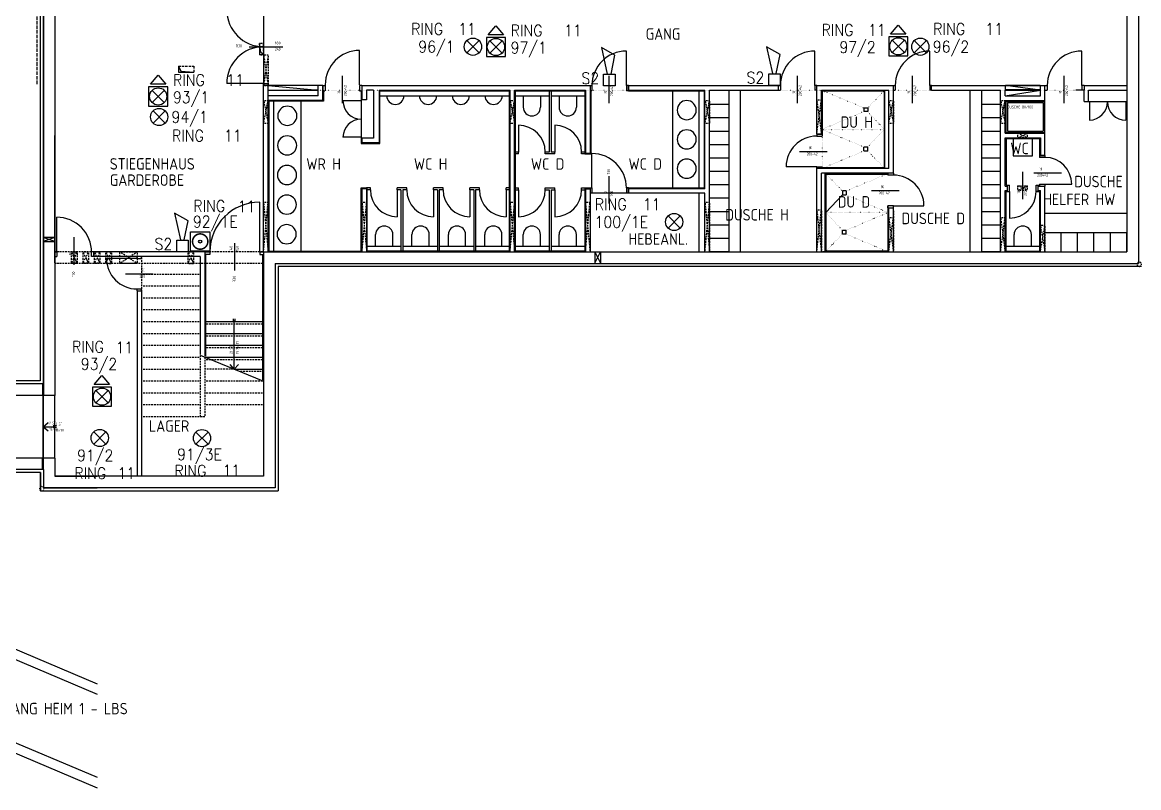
# Model space of a CAD drawing. Extents: x -386 to 10077, y -116 to 3208.
# Drawn here: x 5006 to 7922, y 124 to 2125 of the extents above; entities that cross this region are included whole.
import ezdxf
from ezdxf.enums import TextEntityAlignment as Align

# ---------------------------------------------------------------- set-up
doc = ezdxf.new("R2010")
doc.units = 0
doc.header["$LTSCALE"] = 60
for name, pattern in [('X1$0$STRICH_3_1MM_KANTEN', [0.2, 0.15, -0.05]), ('Y1$0$ACHSE', [0.115, 0, -0.04, 0.075, 0]), ('Y1$0$PUNKT_1MM', [0.05, 0, -0.05]), ('Y1$0$STRICH_2_1MM', [0.15, 0.1, -0.05]), ('Y1$0$STRICH_3_1MM_KANTEN', [0.2, 0.15, -0.05])]:
    doc.linetypes.add(name, pattern=pattern)
doc.layers.get('0').update_dxf_attribs({"linetype": 'CONTINUOUS'})
doc.layers.add('SECO-BRAND', color=240, linetype='CONTINUOUS')
doc.layers.add('SECO-BRAND_LOOP', color=81, linetype='CONTINUOUS')
doc.styles.add('ROMANS', font='romans.shx', dxfattribs={"width": 0.9})
doc.styles.add('SMALL', font='ISO.SHX', dxfattribs={"height": 12.5})

# ---------------------------------------------------------------- blocks, each defined once
blk = doc.blocks.new('SecoS-sirene')
blk.add_lwpolyline([(0.044, 0.307), (0.144, 0.807), (-0.206, 1.007), (-0.056, 0.307)])
blk.add_lwpolyline([(0.15, 0), (-0.15, 0), (-0.15, 0.306), (0.15, 0.306)], close=True)
at = {"style": 'ROMANS', "width": 0.9, "flags": 1}
for tag, p in [('PRODUKT_1', (-0.344, 0.022)), ('PRODUKT_2', (-0.344, -0.428)), ('TECHNIK', (-0.344, -0.88)), ('SECOPOS', (-0.344, -1.342))]:
    blk.add_attdef(tag, text='', height=0.3, dxfattribs=at).set_placement(p, align=Align.RIGHT)
at = {"color": 81, "style": 'ROMANS', "width": 0.9}
for tag, p in [('MELDERNUMMER', (0.33, 0.038)), ('LINE_1', (0.33, -0.41)), ('LINE_2', (0.33, -0.861)), ('ZUSATZTEXT', (0.33, -1.307))]:
    blk.add_attdef(tag, p, '', height=0.3, dxfattribs=at)
at = {"layer": 'SECO-BRAND_LOOP', "color": 7, "style": 'ROMANS', "width": 0.8}
for tag, p, flags in [('RING', (0.33, 0.487), 9), ('RINGNUMMER', (1.294, 0.487), 1)]:
    blk.add_attdef(tag, p, '', height=0.3, dxfattribs=dict(at, flags=flags))
blk = doc.blocks.new('SecoS-opt')
for p, q in [((0.159, 0.159), (-0.159, -0.159)), ((-0.159, 0.159), (0.159, -0.159))]:
    blk.add_line(p, q)
blk.add_circle((0, 0), 0.225)
at = {"style": 'ROMANS', "width": 0.9, "flags": 1}
for tag, p in [('PRODUKT_1', (-0.344, -0.147)), ('PRODUKT_2', (-0.344, -0.597)), ('TECHNIK', (-0.344, -1.049)), ('SECOPOS', (-0.344, -1.511))]:
    blk.add_attdef(tag, text='', height=0.3, dxfattribs=at).set_placement(p, align=Align.RIGHT)
at = {"color": 81, "style": 'ROMANS', "width": 0.9}
for tag, p in [('MELDERNUMMER', (0.33, -0.131)), ('LINE_1', (0.33, -0.989)), ('LINE_2', (0.33, -1.441)), ('ZUSATZTEXT', (0.33, -1.886))]:
    blk.add_attdef(tag, p, '', height=0.3, dxfattribs=at)
at = {"layer": 'SECO-BRAND_LOOP', "color": 7, "style": 'ROMANS', "width": 0.8, "flags": 8}
blk.add_attdef('RING', (0.33, -0.579), '', height=0.3, dxfattribs=at)
at = {"layer": 'SECO-BRAND_LOOP', "color": 7, "style": 'ROMANS', "width": 0.8}
blk.add_attdef('RINGNUMMER', (1.294, -0.579), '', height=0.3, dxfattribs=at)
blk = doc.blocks.new('SecoS-opt zwdi')
for p, q in [((0.159, 0.159), (-0.159, -0.159)), ((-0.159, 0.159), (0.159, -0.159))]:
    blk.add_line(p, q)
for points in [[(-0.201, 0.32), (-0.001, 0.555), (0.199, 0.32)], [(0.25, 0.25), (-0.25, 0.25), (-0.25, -0.25), (0.25, -0.25)]]:
    blk.add_lwpolyline(points, close=True)
blk.add_circle((0, 0), 0.225)
at = {"style": 'ROMANS', "width": 0.9, "flags": 1}
for tag, p in [('PRODUKT_1', (-0.344, -0.147)), ('PRODUKT_2', (-0.344, -0.597)), ('TECHNIK', (-0.344, -1.049)), ('SECOPOS', (-0.344, -1.511))]:
    blk.add_attdef(tag, text='', height=0.3, dxfattribs=at).set_placement(p, align=Align.RIGHT)
at = {"color": 81, "style": 'ROMANS', "width": 0.9}
for tag, p in [('MELDERNUMMER', (0.33, -0.131)), ('LINE_1', (0.33, -0.579)), ('LINE_2', (0.33, -1.031)), ('ZUSATZTEXT', (0.33, -1.476))]:
    blk.add_attdef(tag, p, '', height=0.3, dxfattribs=at)
at = {"layer": 'SECO-BRAND_LOOP', "color": 7, "style": 'ROMANS', "width": 0.8, "flags": 8}
blk.add_attdef('RING', (0.33, 0.317), '', height=0.3, dxfattribs=at)
at = {"layer": 'SECO-BRAND_LOOP', "color": 7, "style": 'ROMANS', "width": 0.8}
blk.add_attdef('RINGNUMMER', (1.294, 0.317), '', height=0.3, dxfattribs=at)
blk = doc.blocks.new('SecoS-dkm')
blk.add_lwpolyline([(-0.25, 0.25), (0.25, 0.25), (0.25, -0.25), (-0.25, -0.25)], close=True)
at = {"const_width": 0.4}
for points in [[(-0.02, 0, -1), (0.02, 0, 0.956007)], [(-0.02, 0, 1), (0.02, 0, -0.956007)]]:
    blk.add_lwpolyline(points, format="xyb", dxfattribs=at)
blk.add_circle((0, 0), 0.04)
at = {"style": 'ROMANS', "width": 0.9, "flags": 1}
for tag, p in [('PRODUKT_1', (-0.344, -0.147)), ('PRODUKT_2', (-0.344, -0.597)), ('TECHNIK', (-0.344, -1.049)), ('SECOPOS', (-0.344, -1.511))]:
    blk.add_attdef(tag, text='', height=0.3, dxfattribs=at).set_placement(p, align=Align.RIGHT)
at = {"color": 81, "style": 'ROMANS', "width": 0.9}
for tag, p in [('MELDERNUMMER', (0.33, -0.131)), ('LINE_1', (0.33, -0.579)), ('LINE_2', (0.33, -1.031)), ('ZUSATZTEXT', (0.33, -1.476))]:
    blk.add_attdef(tag, p, '', height=0.3, dxfattribs=at)
at = {"layer": 'SECO-BRAND_LOOP', "color": 7, "style": 'ROMANS', "width": 0.8, "flags": 8}
blk.add_attdef('RING', (0.33, 0.317), '', height=0.3, dxfattribs=at)
at = {"layer": 'SECO-BRAND_LOOP', "color": 7, "style": 'ROMANS', "width": 0.8}
blk.add_attdef('RINGNUMMER', (1.294, 0.317), '', height=0.3, dxfattribs=at)

msp = doc.modelspace()

# ---------------------------------------------------------------- linework, layer by layer
at = {"color": 252, "linetype": 'Continuous'}
for p, q in [((5053.2, 2883), (5053.2, 1188)), ((5053.2, 2883), (5053.2, 1188)), ((5061.2, 2875), (5061.2, 1180)), ((5061.5, 2875), (5061.5, 1180)), ((7891.5, 2640.2), (7891.5, 1525)), ((7921.5, 2640.2), (7921.5, 1495)), ((5091, 2162.5), (5090.7, 1496.1)), ((5091.5, 2162.5), (5091.5, 1153)), ((5091.5, 2162.5), (5091.5, 2112.5)), ((5636.5, 2160.7), (5636.5, 1960)), ((5598.9, 2061.2), (5686.9, 2061.2)), ((5629.4, 2046.6), (5626.1, 2070)), ((5626.1, 2070), (5626.1, 2040)), ((5626.1, 2065.1), (5626.1, 2070)), ((5629.4, 2046.6), (5636.1, 2040)), ((5887.5, 1961.5), (5887.5, 2051.5)), ((6584.3, 1960), (6584.3, 2050)), ((7076.5, 1960), (7076.5, 2050)), ((7376.5, 1960), (7376.5, 2050)), ((7773.5, 1960), (7773.5, 2050)), ((5091.6, 2034.7), (5091.6, 1994.7)), ((5414.2, 2010), (5420.1, 1997.7)), ((5414.2, 2010), (5414.2, 1995)), ((5414.2, 1995), (5454.2, 1995)), ((5420.1, 1997.7), (5454.2, 1995)), ((5842.5, 1913.3), (5842.5, 1985.4)), ((6539.3, 1913.3), (6539.3, 1985.4)), ((7031.5, 1913.3), (7031.5, 1985.4)), ((7331.5, 1913.3), (7331.5, 1985.4)), ((7727.5, 1913.3), (7727.5, 1985.4)), ((5636.5, 1965), (5540.2, 1965)), ((5636.5, 1960), (5636.5, 1965)), ((5636.5, 1965), (5648.5, 1965)), ((5636.5, 1525), (5636.5, 1960)), ((5791.5, 1960), (5636.5, 1960)), ((5648.5, 1960), (5648.5, 1965)), ((5648.5, 1525), (5648.5, 1960)), ((5648.5, 1960), (5779.5, 1948)), ((5778.8, 1960), (5763.8, 1960)), ((5779.5, 1933), (5779.5, 1960)), ((5791.5, 1921), (5791.5, 1960)), ((5791.5, 1960), (5791.5, 1946)), ((5791.5, 1948), (5791.5, 1960)), ((5791.5, 1960), (5796.5, 1960)), ((5797.5, 1961.5), (5797.5, 1946)), ((5887.5, 1960), (5887.5, 1946)), ((5893.5, 1960), (5887.5, 1960)), ((5893.5, 1960), (6489.3, 1960)), ((5893.5, 1960), (5893.5, 1922)), ((6489.3, 1960), (6489.3, 1783)), ((6489.3, 1960), (6494.3, 1960)), ((6494.3, 1961.5), (6494.3, 1946)), ((6584.3, 1961.5), (6584.3, 1946)), ((6589.3, 1960), (6584.3, 1960)), ((6589.3, 1960), (6981.5, 1960)), ((6589.3, 1948), (6589.3, 1960)), ((6589.3, 1960), (6589.3, 1946)), ((6981.5, 1948), (6981.5, 1960)), ((6981.5, 1960), (6986.5, 1960)), ((6986.5, 1960), (6986.5, 1948)), ((7076.5, 1960), (7076.5, 1948)), ((7081.5, 1960), (7076.5, 1960)), ((7081.5, 1960), (7281.5, 1960)), ((7081.5, 1832.5), (7081.5, 1960)), ((7281.5, 1730.5), (7281.5, 1960)), ((7281.5, 1960), (7286.5, 1960)), ((7286.5, 1960), (7286.5, 1948)), ((7376.5, 1960), (7376.5, 1948)), ((7381.5, 1960), (7376.5, 1960)), ((7381.5, 1960), (7677.5, 1960)), ((7381.5, 1948), (7381.5, 1960)), ((7574.1, 1960.8), (7664.8, 1960.8)), ((7574.1, 1960.8), (7664.8, 1948.3)), ((7574.1, 1948.3), (7574.1, 1960.8)), ((7664.8, 1960.8), (7664.8, 1948.3)), ((7677.5, 1921), (7677.5, 1960)), ((7677.5, 1960), (7683.5, 1960)), ((7683.5, 1960), (7683.5, 1948)), ((7773.5, 1960), (7773.5, 1948)), ((7779.5, 1960), (7773.5, 1960)), ((7779.5, 1960), (7891.5, 1960)), ((7779.5, 1960), (7779.5, 1948)), ((5648.5, 1948), (5779.5, 1948)), ((5779.5, 1933), (5648.5, 1933)), ((5778.8, 1948), (5763.8, 1948)), ((5778.8, 1933), (5763.8, 1933)), ((5791.5, 1946), (5796.5, 1946)), ((5793.5, 1946), (5793.5, 1919)), ((5887.5, 1946), (5893.5, 1946)), ((5891.5, 1946), (5891.5, 1808)), ((5923.5, 1948), (5905.5, 1948)), ((5905.5, 1948), (5905.5, 1922)), ((5923.5, 1948), (5923.5, 1822)), ((5938.5, 1948), (5938.5, 1810)), ((5938.5, 1948), (6280.3, 1948)), ((5940.5, 1808), (5940.5, 1946)), ((5940.5, 1946), (6278.3, 1946)), ((5940.5, 1933), (6280.3, 1933)), ((6278.3, 1946), (6278.3, 1527)), ((6280.3, 1525), (6280.3, 1948)), ((6292.3, 1948), (6477.3, 1948)), ((6292.3, 1525), (6292.3, 1948)), ((6292.3, 1933), (6382.3, 1933)), ((6294.3, 1946), (6475.3, 1946)), ((6294.3, 1527), (6294.3, 1946)), ((6314.8, 1933), (6314.8, 1903)), ((6359.8, 1933), (6359.8, 1903)), ((6382.3, 1946), (6382.3, 1786)), ((6387.3, 1946), (6387.3, 1786)), ((6387.3, 1933), (6477.3, 1933)), ((6408.6, 1933), (6408.6, 1903)), ((6453.6, 1933), (6453.6, 1903)), ((6475.3, 1946), (6475.3, 1781)), ((6477.3, 1948), (6477.3, 1783)), ((6494.3, 1946), (6489.3, 1946)), ((6491.3, 1946), (6491.3, 1781)), ((6589.3, 1946), (6584.3, 1946)), ((6589.3, 1948), (6789.5, 1948)), ((6589.3, 1946), (6787.5, 1946)), ((6704.5, 1948), (6704.5, 1690)), ((6774.5, 1690), (6774.5, 1948)), ((6787.5, 1946), (6787.5, 1692)), ((6789.5, 1690), (6789.5, 1948)), ((6801.5, 1525), (6801.5, 1948)), ((6801.5, 1948), (6981.5, 1948)), ((6851.5, 1948), (6851.5, 1525)), ((6881.5, 1948), (6881.5, 1525)), ((6981.5, 1948), (6986.5, 1948)), ((7081.5, 1948), (7076.5, 1948)), ((7093.5, 1948), (7269.5, 1948)), ((7093.5, 1832.5), (7093.5, 1948)), ((7095.5, 1946), (7257.5, 1946)), ((7095.5, 1946), (7095.5, 1832.5)), ((7257.5, 1946), (7257.5, 1744.5)), ((7259.5, 1742.5), (7259.5, 1948)), ((7269.5, 1742.5), (7269.5, 1948)), ((7281.5, 1948), (7286.5, 1948)), ((7381.5, 1948), (7376.5, 1948)), ((7381.5, 1948), (7561.5, 1948)), ((7481.5, 1948), (7481.5, 1525)), ((7511.5, 1948), (7511.5, 1525)), ((7511.5, 1948), (7561.5, 1948)), ((7561.5, 1525), (7561.5, 1948)), ((7573.5, 1948), (7665.5, 1948)), ((7573.5, 1933), (7665.5, 1948)), ((7573.5, 1933), (7573.5, 1948)), ((7573.5, 1933), (7665.5, 1933)), ((7664.8, 1948.3), (7574.1, 1948.3)), ((7665.5, 1933), (7665.5, 1948)), ((7677.5, 1948), (7683.5, 1948)), ((7773.1, 1948), (7758.1, 1948)), ((7779.5, 1948), (7773.5, 1948)), ((7779.5, 1918), (7779.5, 1948)), ((7791.5, 1948), (7891.5, 1948)), ((7791.5, 1918), (7791.5, 1948)), ((5791.5, 1921), (5648.5, 1921)), ((5650.5, 1919), (5650.5, 1527)), ((5793.5, 1919), (5650.5, 1919)), ((5663.5, 1525), (5663.5, 1919)), ((5733.5, 1919), (5733.5, 1525)), ((5778.8, 1921), (5763.8, 1921)), ((5891.5, 1919.5), (5844, 1919.5)), ((5893.5, 1922), (5891.5, 1922)), ((5905.5, 1922), (5893.5, 1922)), ((6851.5, 1910), (6801.5, 1910)), ((7204.5, 1901.6), (7204.5, 1891.6)), ((7204.5, 1901.6), (7214.5, 1901.6)), ((7214.5, 1901.6), (7214.5, 1891.6)), ((7561.5, 1910), (7511.5, 1910)), ((7573.5, 1921), (7677.5, 1921)), ((7573.5, 1835), (7573.5, 1921)), ((7575.5, 1919), (7677.5, 1919)), ((7575.5, 1919), (7575.5, 1837)), ((7579.4, 1915.2), (7673, 1915.2)), ((7579.4, 1915.2), (7579.4, 1840.8)), ((7673, 1915.2), (7673, 1840.8)), ((7677.5, 1835), (7677.5, 1921)), ((7779.5, 1918), (7791.5, 1918)), ((7791.5, 1918), (7891.5, 1918)), ((7794.2, 1917.4), (7794.2, 1869)), ((7889, 1917.4), (7889, 1869)), ((6851.5, 1875), (6801.5, 1875)), ((7214.5, 1891.6), (7204.5, 1891.6)), ((7561.5, 1875), (7511.5, 1875)), ((6302.3, 1856), (6302.3, 1786)), ((6397.3, 1856), (6397.3, 1786)), ((6851.5, 1840), (6801.5, 1840)), ((7561.5, 1840), (7511.5, 1840)), ((7575.5, 1837), (7677.5, 1837)), ((7579.4, 1840.8), (7673, 1840.8)), ((5891.5, 1824.5), (5844, 1824.5)), ((5893.5, 1822), (5891.5, 1822)), ((5891.5, 1808), (5940.5, 1808)), ((5923.5, 1822), (5893.5, 1822)), ((5893.5, 1822), (5893.5, 1810)), ((5893.5, 1810), (5905.5, 1810)), ((5938.5, 1810), (5893.5, 1810)), ((7093.5, 1832.5), (7081.5, 1832.5)), ((7081.5, 1832.5), (7095.5, 1832.5)), ((7081.5, 1832.5), (7081.5, 1827.5)), ((7081.5, 1827.5), (7095.5, 1827.5)), ((7095.5, 1832.5), (7095.5, 1827.5)), ((7573.5, 1835), (7677.5, 1835)), ((7573.5, 1823), (7665.5, 1823)), ((7573.5, 1697), (7573.5, 1823)), ((7576.3, 1821), (7663.5, 1821)), ((7576.3, 1821), (7576.3, 1699)), ((7594.7, 1821), (7594.7, 1776)), ((7644.7, 1776), (7644.7, 1821)), ((7663.5, 1821), (7663.5, 1772)), ((7665.5, 1823), (7665.5, 1777)), ((7677.5, 1777), (7677.5, 1835)), ((6302.3, 1786), (6292.3, 1786)), ((6302.3, 1781), (6292.3, 1781)), ((6302.3, 1781), (6302.3, 1786)), ((6372.3, 1781), (6372.3, 1786)), ((6382.3, 1786), (6372.3, 1786)), ((6397.3, 1781), (6372.3, 1781)), ((6397.3, 1786), (6387.3, 1786)), ((6397.3, 1781), (6397.3, 1786)), ((6467.3, 1781), (6467.3, 1786)), ((6477.3, 1786), (6467.3, 1786)), ((6477.3, 1781), (6467.3, 1781)), ((6475.3, 1781), (6491.3, 1781)), ((6477.3, 1783), (6489.3, 1783)), ((6494.2, 1692), (6494.2, 1782)), ((6851.5, 1805), (6801.5, 1805)), ((7036.2, 1787.5), (7108.3, 1787.5)), ((7214.5, 1798.9), (7204.5, 1798.9)), ((7204.5, 1788.9), (7204.5, 1798.9)), ((7204.5, 1788.9), (7214.5, 1788.9)), ((7214.5, 1788.9), (7214.5, 1798.9)), ((7561.5, 1805), (7511.5, 1805)), ((6851.5, 1770), (6801.5, 1770)), ((7561.5, 1770), (7511.5, 1770)), ((7594.7, 1776), (7644.7, 1776)), ((7677.5, 1777), (7663.5, 1777)), ((7677.5, 1772), (7663.5, 1772)), ((7665.5, 1777), (7677.5, 1777)), ((7677.5, 1777), (7677.5, 1772)), ((6539.3, 1651), (6539.3, 1723.1)), ((6851.5, 1735), (6801.5, 1735)), ((7081.5, 1747.5), (7001.5, 1747.5)), ((7081.5, 1747.5), (7095.5, 1747.5)), ((7081.5, 1742.5), (7081.5, 1747.5)), ((7269.5, 1742.5), (7081.5, 1742.5)), ((7081.5, 1525), (7081.5, 1742.5)), ((7281.5, 1730.5), (7093.5, 1730.5)), ((7093.5, 1525), (7093.5, 1730.5)), ((7095.5, 1747.5), (7095.5, 1742.5)), ((7257.5, 1744.5), (7095.5, 1744.5)), ((7103.5, 1525), (7103.5, 1730.5)), ((7105.5, 1728.5), (7267.5, 1728.5)), ((7105.5, 1728.5), (7105.5, 1527)), ((7138.9, 1742.5), (7123.9, 1742.5)), ((7138.9, 1730.5), (7123.9, 1730.5)), ((7267.5, 1730.5), (7267.5, 1725.5)), ((7267.5, 1728.5), (7267.5, 1725.5)), ((7281.5, 1725.5), (7267.5, 1725.5)), ((7281.5, 1730.5), (7281.5, 1725.5)), ((7561.5, 1735), (7511.5, 1735)), ((7619.5, 1662.5), (7619.5, 1734.6)), ((7648.4, 1732), (7720.5, 1732)), ((5891.5, 1527), (5891.5, 1692)), ((5891.5, 1692), (5907.5, 1692)), ((5915.5, 1692), (5905.5, 1692)), ((5907.5, 1527), (5907.5, 1692)), ((5915.5, 1687), (5915.5, 1692)), ((5985.5, 1687), (5985.5, 1692)), ((6010.5, 1692), (5985.5, 1692)), ((6010.5, 1687), (6010.5, 1692)), ((6080.5, 1687), (6080.5, 1692)), ((6105.5, 1692), (6080.5, 1692)), ((6105.5, 1687), (6105.5, 1692)), ((6200.3, 1692), (6175.3, 1692)), ((6190.5, 1692), (6175.5, 1692)), ((6175.5, 1687), (6175.5, 1692)), ((6200.3, 1687), (6200.3, 1692)), ((6270.3, 1687), (6270.3, 1692)), ((6280.3, 1692), (6270.3, 1692)), ((6292.3, 1692), (6302.3, 1692)), ((6302.3, 1687), (6302.3, 1692)), ((6372.3, 1692), (6397.3, 1692)), ((6372.3, 1687), (6372.3, 1692)), ((6397.3, 1687), (6397.3, 1692)), ((6467.3, 1692), (6477.3, 1692)), ((6467.3, 1687), (6467.3, 1692)), ((6475.3, 1692), (6475.3, 1527)), ((6475.3, 1692), (6494.2, 1692)), ((6489.2, 1692), (6494.2, 1692)), ((6489.2, 1692), (6489.2, 1678)), ((6494.2, 1692), (6494.2, 1678)), ((6584.2, 1692), (6787.5, 1692)), ((6589.3, 1692), (6584.3, 1692)), ((6584.3, 1692), (6584.3, 1678)), ((6589.2, 1692), (6589.2, 1678)), ((6851.5, 1700), (6801.5, 1700)), ((7561.5, 1700), (7511.5, 1700)), ((7573.5, 1697), (7579.5, 1697)), ((7576.3, 1699), (7584.5, 1699)), ((7579.5, 1683), (7579.5, 1699)), ((7579.5, 1685), (7579.5, 1697)), ((7584.5, 1683), (7584.5, 1699)), ((7654.5, 1699), (7663.5, 1699)), ((7654.5, 1683), (7654.5, 1699)), ((7659.5, 1683), (7659.5, 1699)), ((7659.5, 1685), (7659.5, 1697)), ((7659.5, 1697), (7677.5, 1697)), ((7663.5, 1702), (7663.5, 1697)), ((7663.5, 1702), (7677.5, 1702)), ((7677.5, 1702), (7747.5, 1702)), ((7677.5, 1702), (7677.5, 1697)), ((7677.5, 1525), (7677.5, 1697)), ((5893.5, 1690), (5893.5, 1525)), ((5905.5, 1690), (5893.5, 1690)), ((5905.5, 1690), (5905.5, 1525)), ((5915.5, 1687), (5905.5, 1687)), ((5985.5, 1687), (5985.5, 1617)), ((5995.5, 1687), (5985.5, 1687)), ((5995.5, 1687), (5995.5, 1527)), ((6000.5, 1687), (6000.5, 1527)), ((6010.5, 1687), (6000.5, 1687)), ((6080.5, 1687), (6080.5, 1617)), ((6080.5, 1687), (6080.5, 1617)), ((6090.5, 1687), (6080.5, 1687)), ((6090.5, 1687), (6090.5, 1527)), ((6095.5, 1687), (6095.5, 1527)), ((6105.5, 1687), (6095.5, 1687)), ((6185.5, 1687), (6175.5, 1687)), ((6175.5, 1687), (6175.5, 1617)), ((6175.5, 1687), (6175.5, 1617)), ((6185.5, 1687), (6185.5, 1527)), ((6200.3, 1687), (6190.3, 1687)), ((6190.5, 1687), (6190.5, 1527)), ((6270.3, 1687), (6270.3, 1617)), ((6270.3, 1687), (6270.3, 1617)), ((6280.3, 1687), (6270.3, 1687)), ((6292.3, 1687), (6302.3, 1687)), ((6302.3, 1687), (6302.3, 1617)), ((6372.3, 1687), (6382.3, 1687)), ((6382.3, 1687), (6382.3, 1527)), ((6387.3, 1687), (6387.3, 1527)), ((6387.3, 1687), (6397.3, 1687)), ((6397.3, 1687), (6397.3, 1617)), ((6467.3, 1687), (6477.3, 1687)), ((6477.3, 1690), (6477.3, 1525)), ((6477.3, 1690), (6489.2, 1690)), ((6489.2, 1690), (6489.2, 1525)), ((6589.2, 1678), (6489.2, 1678)), ((6789.5, 1690), (6589.3, 1690)), ((6589.3, 1690), (6589.3, 1678)), ((6789.5, 1678), (6589.3, 1678)), ((6774.5, 1525), (6774.5, 1678)), ((6789.5, 1525), (6789.5, 1678)), ((6851.5, 1665), (6801.5, 1665)), ((7158.5, 1684.1), (7148.5, 1684.1)), ((7148.5, 1684.1), (7148.5, 1674.1)), ((7148.5, 1674.1), (7158.5, 1674.1)), ((7158.5, 1684.1), (7158.5, 1674.1)), ((7224.2, 1685.5), (7296.3, 1685.5)), ((7561.5, 1665), (7511.5, 1665)), ((7573.5, 1525), (7573.5, 1685)), ((7573.5, 1685), (7579.5, 1685)), ((7575.5, 1683), (7575.5, 1527)), ((7575.5, 1683), (7584.5, 1683)), ((7579.5, 1683), (7584.5, 1683)), ((7584.5, 1683), (7584.5, 1613)), ((7659.5, 1683), (7654.5, 1683)), ((7654.5, 1683), (7663.5, 1683)), ((7659.5, 1685), (7665.5, 1685)), ((7663.5, 1683), (7663.5, 1527)), ((7665.5, 1525), (7665.5, 1685)), ((5626.5, 1525), (5626.5, 1655)), ((7267.5, 1645.5), (7267.5, 1527)), ((7267.5, 1640.5), (7267.5, 1645.5)), ((7281.5, 1645.5), (7267.5, 1645.5)), ((7269.5, 1525), (7269.5, 1640.5)), ((7269.5, 1640.5), (7281.5, 1640.5)), ((7281.5, 1645.5), (7361.5, 1645.5)), ((7281.5, 1640.5), (7281.5, 1645.5)), ((7281.5, 1525), (7281.5, 1640.5)), ((5096.5, 1525), (5096.5, 1615.6)), ((6851.5, 1630), (6801.5, 1630)), ((7561.5, 1630), (7511.5, 1630)), ((7891.5, 1625), (7677.5, 1625)), ((6851.5, 1595), (6801.5, 1595)), ((7148.5, 1571.4), (7148.5, 1581.4)), ((7148.5, 1581.4), (7158.5, 1581.4)), ((7158.5, 1571.4), (7158.5, 1581.4)), ((7561.5, 1595), (7511.5, 1595)), ((7891.5, 1575), (7677.5, 1575)), ((7719.5, 1525), (7719.5, 1575)), ((7762.5, 1525), (7762.5, 1575)), ((7805.5, 1525), (7805.5, 1575)), ((7848.5, 1525), (7848.5, 1575)), ((7891.5, 1525), (7891.5, 1575)), ((5061.2, 1562.5), (5061.2, 1552.5)), ((5091.5, 1562.5), (5061.2, 1562.5)), ((5091.5, 1562.5), (5061.2, 1552.5)), ((5091.5, 1552.5), (5061.2, 1562.5)), ((5061.2, 1552.5), (5091.5, 1552.5)), ((5091.5, 1552.5), (5091.5, 1562.5)), ((5141.8, 1490.9), (5141.8, 1563)), ((5561.5, 1475.9), (5561.5, 1548)), ((5929.2, 1540), (5929.2, 1570)), ((5974.2, 1540), (5974.2, 1570)), ((6024.2, 1540), (6024.2, 1570)), ((6069.2, 1540), (6069.2, 1570)), ((6119.2, 1540), (6119.2, 1570)), ((6164.2, 1540), (6164.2, 1570)), ((6214.2, 1540), (6214.2, 1570)), ((6259.2, 1540), (6259.2, 1570)), ((6314.8, 1540), (6314.8, 1570)), ((6359.8, 1540), (6359.8, 1570)), ((6408.6, 1540), (6408.6, 1570)), ((6453.6, 1540), (6453.6, 1570)), ((6851.5, 1560), (6801.5, 1560)), ((7158.5, 1571.4), (7148.5, 1571.4)), ((7561.5, 1560), (7511.5, 1560)), ((7597, 1540), (7597, 1570)), ((7642, 1540), (7642, 1570)), ((5091.5, 1525), (5096.5, 1525)), ((5096.5, 1525), (5096.5, 1513)), ((5192.1, 1525), (5187.1, 1525)), ((5187.1, 1513), (5187.1, 1525)), ((5483, 1525), (5192.1, 1525)), ((5192.1, 1525), (5192.1, 1513)), ((5483, 1525), (5483, 1253.4)), ((5483, 1525), (5496.5, 1525)), ((5496.5, 1518), (5483, 1518)), ((5484.5, 1518), (5484.5, 1252.8)), ((5496.5, 1525), (5496.5, 1518)), ((5626.5, 1525), (5636.5, 1525)), ((5626.5, 1525), (5626.5, 1518)), ((5626.5, 1518), (5636.5, 1518)), ((5634.5, 1190.8), (5634.5, 1518)), ((5636.5, 1525), (7891.5, 1525)), ((5636.5, 1525), (5636.5, 938.3)), ((5650.5, 1527), (5891.5, 1527)), ((5905.5, 1540), (5995.5, 1540)), ((6278.3, 1527), (5908.1, 1527)), ((6000.5, 1540), (6090.5, 1540)), ((6095.5, 1540), (6185.5, 1540)), ((6190.5, 1540), (6280.5, 1540)), ((6292.3, 1540), (6382.3, 1540)), ((6475.3, 1527), (6294.3, 1527)), ((6387.3, 1540), (6477.3, 1540)), ((6501.4, 1525.1), (6501.4, 1495.1)), ((6501.4, 1525.1), (6516.4, 1495.1)), ((6501.4, 1495.1), (6516.4, 1525.1)), ((6516.4, 1525.1), (6516.4, 1495.1)), ((6851.5, 1525), (6801.5, 1525)), ((7166.5, 1525), (7096.5, 1525)), ((7267.5, 1527), (7105.5, 1527)), ((7511.5, 1525), (7561.5, 1525)), ((7561.5, 1525), (7511.5, 1525)), ((7573.5, 1540), (7665.5, 1540)), ((7575.5, 1527), (7663.5, 1527)), ((7576.5, 1525), (7626.5, 1525)), ((5091, 1496.1), (5091, 1150)), ((5091.5, 1513), (5096.5, 1513)), ((5192.1, 1513), (5187.1, 1513)), ((5471, 1513), (5192.1, 1513)), ((5306, 1508), (5226, 1508)), ((5306, 1508), (5306, 1513)), ((5306, 1508), (5318, 1508)), ((5318, 1508), (5318, 1513)), ((5471, 1513), (5471, 1258.3)), ((5666.5, 1495), (7921.5, 1495)), ((5666.5, 1495), (5666.5, 908.3)), ((5275.9, 1468), (5348, 1468)), ((7929.5, 1487), (5674.5, 1487)), ((5674.5, 1487), (5674.5, 900.3)), ((5306, 1423), (5306, 1428)), ((5306, 1428), (5318, 1428)), ((5306, 1423), (5306, 938.3)), ((5306, 1423), (5318, 1423)), ((5318, 1423), (5318, 1428)), ((5318, 1423), (5318, 938.3)), ((5484.5, 1342.8), (5634.5, 1342.8)), ((5557.3, 1350.4), (5557.3, 1341.2)), ((5559.5, 1221.8), (5559.5, 1345.8)), ((5561.9, 1350.4), (5561.9, 1341.2)), ((5484.5, 1311.8), (5634.5, 1311.8)), ((5471, 1255.3), (5634.5, 1187.8)), ((5484.5, 1280.8), (5634.5, 1280.8)), ((5484.5, 1249.8), (5634.5, 1249.8)), ((5559.9, 1218.8), (5549.2, 1231)), ((5559.9, 1218.8), (5570.7, 1231)), ((5559.5, 1218.8), (5634.5, 1218.8)), ((5053.2, 1188), (4455, 1188)), ((5053.2, 1188), (4455, 1188)), ((5061.5, 1180), (4457, 1180)), ((5061.2, 1180), (4457, 1180)), ((5059.5, 1180), (5059.5, 1150)), ((5061.5, 1180), (5061.5, 1150)), ((5091.5, 1150), (4457, 1150)), ((5091, 1150), (4457, 1150)), ((5061.2, 986), (5061.2, 1150)), ((5061.5, 986), (5061.5, 1150)), ((5091.5, 986), (5091.5, 1150)), ((5091.5, 986), (5091.5, 1150)), ((5061.2, 1068), (5073.5, 1078.8)), ((5061.2, 1068), (5073.5, 1057.2)), ((5061.2, 1068), (5091.5, 1068)), ((5061.5, 1068), (5073.7, 1078.8)), ((5061.5, 1068), (5073.7, 1057.2)), ((5061.5, 1068), (5091.5, 1068)), ((5096.1, 1070.4), (5086.9, 1070.4)), ((5096.1, 1070.3), (5086.9, 1070.3)), ((5096.1, 1065.7), (5086.9, 1065.7)), ((5096.1, 1065.7), (5086.9, 1065.7)), ((5091.5, 986), (4647, 986)), ((5091.5, 986), (4647, 986)), ((5059.5, 956), (5059.5, 986)), ((5061.5, 956), (5061.5, 986)), ((5091.5, 986), (5091.5, 938.8)), ((5091.5, 986), (5091.5, 938.3)), ((5061.5, 956), (4677, 956)), ((5061.5, 956), (4677, 956)), ((5053.5, 948), (4685, 948)), ((5053.5, 948), (4685, 948)), ((5053.5, 900.3), (5053.5, 948)), ((5053.5, 948), (5053.5, 900.3)), ((5061.5, 956), (5061.5, 908.3)), ((5061.5, 956), (5061.5, 908.3)), ((5636.5, 938.3), (5091.5, 938.3)), ((5091.5, 938.3), (5201.5, 938.3)), ((5666.5, 908.3), (5061.5, 908.3)), ((5061.5, 908.3), (5201.5, 908.3)), ((5053.5, 900.3), (5674.5, 900.3)), ((5053.5, 900.3), (5201.5, 900.3)), ((4615, 645), (5201.5, 396.1)), ((4609.9, 620), (5201.5, 368.9)), ((4569.2, 420), (5201.5, 151.6)), ((4564.1, 395), (5201.5, 124.5))]:
    msp.add_line(p, q, dxfattribs=at)
at = {"color": 252, "linetype": 'Y1$0$STRICH_3_1MM_KANTEN'}
msp.add_line((5045, 1963.5), (5045, 2286.5), dxfattribs=at)
at = {"color": 252, "linetype": 'X1$0$STRICH_3_1MM_KANTEN'}
msp.add_line((5045, 1963.5), (5045, 2286.5), dxfattribs=at)
at = {"color": 252, "linetype": 'Y1$0$ACHSE'}
for p, q in [((5626.1, 2070), (5626.1, 2040)), ((5636.1, 2070), (5626.1, 2070)), ((5636.1, 2040), (5636.1, 2070)), ((5636.1, 2040), (5626.1, 2040)), ((5626.1, 2040), (5636.1, 2040)), ((5648.5, 2040), (5636.5, 1960)), ((5636.5, 2040), (5648.5, 1960)), ((5636.5, 2040), (5648.5, 2040)), ((5648.5, 2040), (5648.5, 1962.5)), ((5636.5, 1960), (5648.5, 1960)), ((5636.5, 1861), (5636.5, 1921)), ((5636.5, 1921), (5648.5, 1861)), ((5636.5, 1861), (5648.5, 1921)), ((5636.5, 1921), (5648.5, 1921)), ((5648.5, 1921), (5648.5, 1861)), ((6280.3, 1861), (6280.3, 1921)), ((6280.3, 1921), (6292.3, 1861)), ((6280.3, 1861), (6292.3, 1921)), ((6280.3, 1921), (6292.3, 1921)), ((6292.3, 1921), (6292.3, 1861)), ((6789.5, 1861), (6789.5, 1921)), ((6789.5, 1921), (6801.5, 1861)), ((6789.5, 1861), (6801.5, 1921)), ((6789.5, 1921), (6801.5, 1921)), ((6801.5, 1921), (6801.5, 1861)), ((7081.5, 1832.3), (7081.5, 1922.3)), ((7081.5, 1922.3), (7093.5, 1832.3)), ((7081.5, 1832.3), (7093.5, 1922.3)), ((7081.5, 1922.3), (7093.5, 1922.3)), ((7093.5, 1922.3), (7093.5, 1832.3)), ((7269.5, 1861), (7269.5, 1921)), ((7269.5, 1921), (7281.5, 1861)), ((7269.5, 1861), (7281.5, 1921)), ((7269.5, 1921), (7281.5, 1921)), ((7281.5, 1921), (7281.5, 1861)), ((7561.5, 1861), (7561.5, 1921)), ((7561.5, 1921), (7573.5, 1861)), ((7561.5, 1861), (7573.5, 1921)), ((7561.5, 1921), (7573.5, 1921)), ((7573.5, 1921), (7573.5, 1861)), ((5636.5, 1861), (5648.5, 1861)), ((6280.3, 1861), (6292.3, 1861)), ((6789.5, 1861), (6801.5, 1861)), ((7269.5, 1861), (7281.5, 1861)), ((7561.5, 1861), (7573.5, 1861)), ((7081.5, 1832.3), (7093.5, 1832.3)), ((7607, 1823), (7607, 1835)), ((7607, 1823), (7632, 1835)), ((7632, 1823), (7607, 1835)), ((7607, 1835), (7632, 1835)), ((7632, 1823), (7607, 1823)), ((7632, 1823), (7632, 1835)), ((7607, 1685.7), (7607, 1697.7)), ((7607, 1685.7), (7632, 1697.7)), ((7632, 1685.7), (7607, 1697.7)), ((7607, 1697.7), (7632, 1697.7)), ((7632, 1685.7), (7632, 1697.7)), ((7632, 1685.7), (7607, 1685.7)), ((5636.5, 1525), (5636.5, 1655)), ((5636.5, 1655), (5648.5, 1525)), ((5636.5, 1525), (5648.5, 1655)), ((5636.5, 1655), (5648.5, 1655)), ((5648.5, 1655), (5648.5, 1525)), ((5893.8, 1525), (5893.8, 1655)), ((5893.8, 1655), (5905.8, 1525)), ((5893.8, 1525), (5905.8, 1655)), ((5893.8, 1655), (5905.8, 1655)), ((5905.8, 1655), (5905.8, 1525)), ((6280.3, 1525), (6280.3, 1655)), ((6280.3, 1655), (6292.3, 1525)), ((6280.3, 1525), (6292.3, 1655)), ((6280.3, 1655), (6292.3, 1655)), ((6292.3, 1655), (6292.3, 1525)), ((6477.2, 1525), (6477.2, 1655)), ((6477.2, 1655), (6489.2, 1525)), ((6477.2, 1525), (6489.2, 1655)), ((6477.2, 1655), (6489.2, 1655)), ((6489.2, 1655), (6489.2, 1525)), ((6789.5, 1525), (6789.5, 1655)), ((6789.5, 1655), (6801.5, 1525)), ((6789.5, 1525), (6801.5, 1655)), ((6789.5, 1655), (6801.5, 1655)), ((6801.5, 1655), (6801.5, 1525)), ((7081.5, 1525), (7081.5, 1635)), ((7081.5, 1635), (7093.5, 1525)), ((7081.5, 1525), (7093.5, 1635)), ((7081.5, 1635), (7093.5, 1635)), ((7093.5, 1635), (7093.5, 1525)), ((7269.5, 1525), (7269.5, 1635)), ((7281.5, 1635), (7281.5, 1525)), ((7269.5, 1525), (7281.5, 1615)), ((7269.5, 1615), (7281.5, 1525)), ((7269.5, 1615), (7281.5, 1615)), ((7561.5, 1525), (7573.5, 1615)), ((7561.5, 1615), (7573.5, 1525)), ((7561.5, 1525), (7561.5, 1615)), ((7561.5, 1615), (7573.5, 1615)), ((7573.5, 1615), (7573.5, 1525)), ((7665.5, 1525), (7665.5, 1595)), ((7665.5, 1595), (7677.5, 1525)), ((7665.5, 1525), (7677.5, 1595)), ((7665.5, 1595), (7677.5, 1595)), ((7677.5, 1595), (7677.5, 1525)), ((5636.5, 1525), (5091.5, 1525)), ((5141.8, 1510.3), (5134.3, 1525.3)), ((5134.3, 1525.3), (5149.3, 1525.3)), ((5134.3, 1525.3), (5149.3, 1495.3)), ((5134.3, 1525.3), (5134.3, 1495.3)), ((5134.3, 1525.3), (5149.3, 1525.3)), ((5149.3, 1525.3), (5141.8, 1510.3)), ((5149.3, 1525.3), (5149.3, 1495.3)), ((5171.8, 1510.3), (5164.3, 1525.3)), ((5164.3, 1525.3), (5179.3, 1525.3)), ((5164.3, 1525.3), (5179.3, 1495.3)), ((5164.3, 1525.3), (5164.3, 1495.3)), ((5164.3, 1525.3), (5179.3, 1525.3)), ((5179.3, 1525.3), (5171.8, 1510.3)), ((5179.3, 1525.3), (5179.3, 1495.3)), ((5201.8, 1510.3), (5194.3, 1525.3)), ((5194.3, 1525.3), (5209.3, 1525.3)), ((5194.3, 1525.3), (5209.3, 1495.3)), ((5194.3, 1525.3), (5194.3, 1495.3)), ((5194.3, 1525.3), (5209.3, 1525.3)), ((5209.3, 1525.3), (5201.8, 1510.3)), ((5209.3, 1525.3), (5209.3, 1495.3)), ((5231.5, 1510), (5224, 1525)), ((5224, 1525), (5239, 1525)), ((5224, 1525), (5239, 1495)), ((5224, 1525), (5224, 1495)), ((5224, 1525), (5239, 1525)), ((5239, 1525), (5231.5, 1510)), ((5239, 1525), (5239, 1495)), ((5261, 1525), (5306, 1525)), ((5261, 1495), (5306, 1525)), ((5306, 1495), (5261, 1525)), ((5261, 1495), (5261, 1525)), ((5306, 1525), (5306, 1495)), ((5446.3, 1510), (5438.8, 1525)), ((5438.8, 1525), (5453.8, 1525)), ((5438.8, 1525), (5453.8, 1495)), ((5438.8, 1525), (5453.8, 1525)), ((5438.8, 1525), (5438.8, 1495)), ((5453.8, 1525), (5446.3, 1510)), ((5453.8, 1525), (5453.8, 1495)), ((5636.5, 1525), (5648.5, 1525)), ((5893.8, 1525), (5905.8, 1525)), ((6280.3, 1525), (6292.3, 1525)), ((6477.2, 1525), (6489.2, 1525)), ((6789.5, 1525), (6801.5, 1525)), ((7081.5, 1525), (7093.5, 1525)), ((7269.5, 1525), (7281.5, 1525)), ((7561.5, 1525), (7573.5, 1525)), ((7665.5, 1525), (7677.5, 1525)), ((5636.5, 1495), (5091.5, 1495)), ((5134.3, 1495.3), (5141.8, 1510.3)), ((5149.3, 1495.3), (5134.3, 1495.3)), ((5134.3, 1495.3), (5149.3, 1495.3)), ((5141.8, 1510.3), (5149.3, 1495.3)), ((5164.3, 1495.3), (5171.8, 1510.3)), ((5179.3, 1495.3), (5164.3, 1495.3)), ((5164.3, 1495.3), (5179.3, 1495.3)), ((5171.8, 1510.3), (5179.3, 1495.3)), ((5194.3, 1495.3), (5201.8, 1510.3)), ((5209.3, 1495.3), (5194.3, 1495.3)), ((5194.3, 1495.3), (5209.3, 1495.3)), ((5201.8, 1510.3), (5209.3, 1495.3)), ((5224, 1495), (5231.5, 1510)), ((5239, 1495), (5224, 1495)), ((5224, 1495), (5239, 1495)), ((5231.5, 1510), (5239, 1495)), ((5306, 1495), (5261, 1495)), ((5318, 1513), (5318, 938.3)), ((5438.8, 1495), (5446.3, 1510)), ((5453.8, 1495), (5438.8, 1495)), ((5438.8, 1495), (5453.8, 1495)), ((5446.3, 1510), (5453.8, 1495)), ((5319.5, 1467), (5469.5, 1467)), ((5471, 1470), (5471, 1094.8)), ((5319.5, 1435.8), (5469.5, 1435.8)), ((5319.5, 1404.8), (5469.5, 1404.8)), ((5319.5, 1374), (5469.5, 1374)), ((5319.5, 1342.8), (5469.5, 1342.8)), ((5484.5, 1336.8), (5634.5, 1336.8)), ((5636.5, 1329.8), (5636.5, 1110.6)), ((5319.5, 1311.8), (5469.5, 1311.8)), ((5484.5, 1305.8), (5634.5, 1305.8)), ((5319.5, 1280.8), (5469.5, 1280.8)), ((5484.5, 1274.8), (5634.5, 1274.8)), ((5319.5, 1249.8), (5469.5, 1249.8)), ((5483, 1252.8), (5483, 1094.8)), ((5484.5, 1243.8), (5634.5, 1243.8)), ((5319.5, 1218.8), (5469.5, 1218.8)), ((5559.5, 1218.8), (5484.5, 1218.8)), ((5574, 1212.8), (5634.5, 1212.8)), ((5319.5, 1187.8), (5469.5, 1187.8)), ((5484.5, 1187.8), (5634.5, 1187.8)), ((5319.5, 1156.8), (5469.5, 1156.8)), ((5484.5, 1156.8), (5634.5, 1156.8)), ((5319.5, 1125.8), (5469.5, 1125.8)), ((5484.5, 1125.8), (5634.5, 1125.8)), ((5319.5, 1094.8), (5483, 1094.8))]:
    msp.add_line(p, q, dxfattribs=at)
at = {"color": 252, "linetype": 'Y1$0$STRICH_2_1MM'}
for p, q in [((5414.2, 2010), (5454.2, 2010)), ((5454.2, 2010), (5454.2, 1995))]:
    msp.add_line(p, q, dxfattribs=at)
at = {"color": 252, "linetype": 'Y1$0$PUNKT_1MM'}
for p, q in [((5651.5, 1948), (7891.5, 1948)), ((7093.5, 1948), (7204.5, 1901.6)), ((7257.5, 1946), (7214.5, 1901.6)), ((7204.5, 1891.6), (7095.5, 1845.2)), ((7214.5, 1891.6), (7257.5, 1845.2)), ((7204.5, 1798.9), (7095.5, 1845.2)), ((7095.5, 1845.2), (7259.5, 1845.2)), ((7214.5, 1798.9), (7257.5, 1845.2)), ((7095.5, 1827.5), (7095.5, 1747.5)), ((7204.5, 1788.9), (7095.5, 1742.5)), ((7214.5, 1788.9), (7259.5, 1742.5)), ((7105.5, 1728.5), (7148.5, 1684.1)), ((7269.5, 1730.5), (7158.5, 1684.1)), ((7158.5, 1674.1), (7267.5, 1627.8)), ((7267.5, 1627.8), (7103.5, 1627.8)), ((7148.5, 1581.4), (7105.5, 1627.8)), ((7158.5, 1581.4), (7267.5, 1627.8)), ((7148.5, 1571.4), (7103.5, 1525)), ((7158.5, 1571.4), (7267.5, 1525))]:
    msp.add_line(p, q, dxfattribs=at)
at = {"color": 252}
msp.add_line((7148.5, 1674.1), (7105.5, 1627.8), dxfattribs=at)
at = {"color": 252, "linetype": 'Continuous'}
for centre, radius, start, end in [((5636.5, 2157.5), 96.2, 180, 270), ((5636.5, 1965), 96.2, 90, 180), ((5887.5, 1961.5), 90, 90, 180), ((6584.3, 1960), 90, 90, 180), ((7076.5, 1960), 90, 90, 180), ((7376.5, 1960), 90, 90, 180), ((7773.5, 1960), 90, 90, 180), ((5980.8, 1933.1), 22.5, 180, 0), ((6066.3, 1933.1), 22.5, 180, 0), ((6151.8, 1933.1), 22.5, 180, 0), ((6237.3, 1933.1), 22.5, 180, 0), ((6237.3, 1933), 22.5, 180, 0), ((5698.6, 1880.7), 25, 0, 180), ((5891.5, 1919.5), 47.5, 180, 270), ((6337.3, 1903), 22.5, 180, 0), ((6431.1, 1903), 22.5, 180, 0), ((6741.8, 1895.5), 25, 0, 180), ((6741.8, 1895.5), 25, 180, 0), ((7792.2, 1917.4), 48.4, 272.3688, 0), ((7889, 1917.4), 48.4, 180, 270), ((5698.6, 1880.7), 25, 180, 0), ((5891.5, 1824.5), 47.5, 90, 180), ((6302.3, 1786), 70, 0, 90), ((6397.3, 1786), 70, 0, 90), ((6741.8, 1819), 25, 0, 180), ((5698.1, 1803.3), 25, 0, 180), ((6741.8, 1819), 25, 180, 0), ((7081.5, 1747.5), 80, 90, 180), ((5698.1, 1803.3), 25, 180, 0), ((6494.2, 1692), 90, 0, 90), ((5697.7, 1725.9), 25, 0, 180), ((6741.8, 1742.5), 25, 0, 180), ((7677.5, 1702), 70, 0, 90), ((5697.7, 1725.9), 25, 180, 0), ((6741.8, 1742.5), 25, 180, 0), ((7281.5, 1645.5), 80, 0, 90), ((5697.3, 1648.5), 25, 0, 180), ((5985.5, 1687), 70, 180, 270), ((6080.5, 1687), 70, 180, 270), ((6175.5, 1687), 70, 180, 270), ((6270.3, 1687), 70, 180, 270), ((6302.3, 1687), 70, 270, 0), ((6397.3, 1687), 70, 270, 0), ((7584.5, 1683), 70, 270, 0), ((5626.5, 1525), 130, 90, 180), ((5697.3, 1648.5), 25, 180, 0), ((5096.5, 1525), 90.6, 359.3308, 90), ((5696.9, 1571.1), 25, 0, 180), ((5951.7, 1570), 22.5, 0, 180), ((6046.7, 1570), 22.5, 0, 180), ((6141.7, 1570), 22.5, 0, 180), ((6236.7, 1570), 22.5, 0, 180), ((6337.3, 1570), 22.5, 0, 180), ((6431.1, 1570), 22.5, 0, 180), ((7619.5, 1570), 22.5, 0, 180), ((5696.9, 1571.1), 25, 180, 0), ((5306, 1508), 80, 180, 270)]:
    msp.add_arc(centre, radius, start, end, dxfattribs=at)
at = {"color": 252, "linetype": 'Y1$0$ACHSE'}
for centre, start, end in [((7923.7, 1492.5), 0, 180), ((7923.7, 1492.5), 180, 0), ((5057.2, 905.7), 0, 180), ((5057.2, 905.7), 180, 0)]:
    msp.add_arc(centre, 5.75, start, end, dxfattribs=at)

# ---------------------------------------------------------------- block references
at = {"layer": 'SECO-BRAND'}
ref = msp.add_blockref('SecoS-opt', (6183.4, 2061.2, 280), dxfattribs=dict(at, xscale=100, yscale=100, zscale=100))
ref.add_attrib('MELDERNUMMER', '96/1', (6040.7, 2046.2, -27720), dxfattribs={"layer": '0', "color": 81, "height": 30, "style": 'ROMANS', "width": 0.9})
ref.add_attrib('RINGNUMMER', '11', (6144.9, 2092.5, -27720), dxfattribs={"layer": 'SECO-BRAND_LOOP', "color": 7, "height": 30, "style": 'ROMANS', "width": 0.9})
ref.add_attrib('RING', 'RING', (6022, 2092.5, -27720), dxfattribs={"layer": 'SECO-BRAND_LOOP', "color": 7, "height": 30, "style": 'ROMANS', "width": 0.9, "flags": 8})
ref = msp.add_blockref('SecoS-opt zwdi', (6243.5, 2060.6, 280), dxfattribs=dict(at, xscale=100, yscale=100, zscale=100))
ref.add_attrib('MELDERNUMMER', '97/1', (6281.9, 2043.6, -27720), dxfattribs={"layer": '0', "color": 81, "height": 30, "style": 'ROMANS', "width": 0.9})
ref.add_attrib('RINGNUMMER', '11', (6421.4, 2088.5, -27720), dxfattribs={"layer": 'SECO-BRAND_LOOP', "color": 7, "height": 30, "style": 'ROMANS', "width": 0.9})
ref.add_attrib('RING', 'RING', (6282, 2088.5, -27720), dxfattribs={"layer": 'SECO-BRAND_LOOP', "color": 7, "height": 30, "style": 'ROMANS', "width": 0.9, "flags": 8})
ref = msp.add_blockref('SecoS-opt zwdi', (7294.4, 2062.2, 280), dxfattribs=dict(at, xscale=100, yscale=100, zscale=100))
ref.add_attrib('MELDERNUMMER', '97/2', (7140.5, 2045.1, -27720), dxfattribs={"layer": '0', "color": 81, "height": 30, "style": 'ROMANS', "width": 0.9})
ref.add_attrib('RINGNUMMER', '11', (7215.6, 2090, -27720), dxfattribs={"layer": 'SECO-BRAND_LOOP', "color": 7, "height": 30, "style": 'ROMANS', "width": 0.9})
ref.add_attrib('RING', 'RING', (7094, 2090, -27720), dxfattribs={"layer": 'SECO-BRAND_LOOP', "color": 7, "height": 30, "style": 'ROMANS', "width": 0.9, "flags": 8})
ref = msp.add_blockref('SecoS-opt', (7352.1, 2061.2, 280), dxfattribs=dict(at, xscale=100, yscale=100, zscale=100))
ref.add_attrib('MELDERNUMMER', '96/2', (7384.5, 2046.2, -27720), dxfattribs={"layer": '0', "color": 81, "height": 30, "style": 'ROMANS', "width": 0.9})
ref.add_attrib('RINGNUMMER', '11', (7521.7, 2092.5, -27720), dxfattribs={"layer": 'SECO-BRAND_LOOP', "color": 7, "height": 30, "style": 'ROMANS', "width": 0.9})
ref.add_attrib('RING', 'RING', (7385.6, 2092.5, -27720), dxfattribs={"layer": 'SECO-BRAND_LOOP', "color": 7, "height": 30, "style": 'ROMANS', "width": 0.9, "flags": 8})
ref = msp.add_blockref('SecoS-sirene', (6539.8, 1958.7), dxfattribs=dict(at, xscale=100, yscale=100, zscale=100))
ref.add_attrib('MELDERNUMMER', 'S2', (6466.7, 1963.8), dxfattribs={"layer": '0', "color": 81, "height": 30, "style": 'ROMANS', "width": 0.9})
ref = msp.add_blockref('SecoS-sirene', (6971.1, 1960.1), dxfattribs=dict(at, xscale=100, yscale=100, zscale=100))
ref.add_attrib('MELDERNUMMER', 'S2', (6898, 1965.2), dxfattribs={"layer": '0', "color": 81, "height": 30, "style": 'ROMANS', "width": 0.9})
ref = msp.add_blockref('SecoS-opt zwdi', (5361.4, 1931.2, 280), dxfattribs=dict(at, xscale=100, yscale=100, zscale=100))
ref.add_attrib('MELDERNUMMER', '93/1', (5399.8, 1914.1, -27720), dxfattribs={"layer": '0', "color": 81, "height": 30, "style": 'ROMANS', "width": 0.9})
ref.add_attrib('RINGNUMMER', '11', (5539.3, 1959, -27720), dxfattribs={"layer": 'SECO-BRAND_LOOP', "color": 7, "height": 30, "style": 'ROMANS', "width": 0.9})
ref.add_attrib('RING', 'RING', (5399.9, 1959, -27720), dxfattribs={"layer": 'SECO-BRAND_LOOP', "color": 7, "height": 30, "style": 'ROMANS', "width": 0.9, "flags": 8})
ref = msp.add_blockref('SecoS-opt', (5363.7, 1877.6, 280), dxfattribs=dict(at, xscale=100, yscale=100, zscale=100))
ref.add_attrib('MELDERNUMMER', '94/1', (5396.2, 1862.5, -27720), dxfattribs={"layer": '0', "color": 81, "height": 30, "style": 'ROMANS', "width": 0.9})
ref.add_attrib('RINGNUMMER', '11', (5533.3, 1813.7, -27720), dxfattribs={"layer": 'SECO-BRAND_LOOP', "color": 7, "height": 30, "style": 'ROMANS', "width": 0.9})
ref.add_attrib('RING', 'RING', (5397.3, 1813.7, -27720), dxfattribs={"layer": 'SECO-BRAND_LOOP', "color": 7, "height": 30, "style": 'ROMANS', "width": 0.9, "flags": 8})
ref = msp.add_blockref('SecoS-opt', (6709, 1603.1, 280), dxfattribs=dict(at, xscale=100, yscale=100, zscale=100))
ref.add_attrib('MELDERNUMMER', '100/1E', (6501.1, 1588.1, -27720), dxfattribs={"layer": '0', "color": 81, "height": 30, "style": 'ROMANS', "width": 0.9})
ref.add_attrib('RINGNUMMER', '11', (6627.3, 1634.4, -27720), dxfattribs={"layer": 'SECO-BRAND_LOOP', "color": 7, "height": 30, "style": 'ROMANS', "width": 0.9})
ref.add_attrib('RING', 'RING', (6501.7, 1634.4, -27720), dxfattribs={"layer": 'SECO-BRAND_LOOP', "color": 7, "height": 30, "style": 'ROMANS', "width": 0.9, "flags": 8})
ref = msp.add_blockref('SecoS-dkm', (5471, 1552, 140), dxfattribs=dict(at, xscale=100, yscale=100, zscale=100))
ref.add_attrib('MELDERNUMMER', '92/1E', (5452, 1589, -13860), dxfattribs={"layer": '0', "color": 81, "height": 30, "style": 'ROMANS', "width": 0.9})
ref.add_attrib('RINGNUMMER', '11', (5569.1, 1628.8, -13860), dxfattribs={"layer": 'SECO-BRAND_LOOP', "color": 7, "height": 30, "style": 'ROMANS', "width": 0.9})
ref.add_attrib('RING', 'RING', (5453.1, 1629.9, -13860), dxfattribs={"layer": 'SECO-BRAND_LOOP', "color": 7, "height": 30, "style": 'ROMANS', "width": 0.9, "flags": 8})
ref = msp.add_blockref('SecoS-sirene', (5424.8, 1525.4), dxfattribs=dict(at, xscale=100, yscale=100, zscale=100))
ref.add_attrib('MELDERNUMMER', 'S2', (5351.7, 1530.5), dxfattribs={"layer": '0', "color": 81, "height": 30, "style": 'ROMANS', "width": 0.9})
ref = msp.add_blockref('SecoS-opt zwdi', (5214.6, 1146.5), dxfattribs=dict(at, xscale=100, yscale=100, zscale=100))
ref.add_attrib('MELDERNUMMER', '93/2', (5159.3, 1217), dxfattribs={"layer": '0', "color": 81, "height": 30, "style": 'ROMANS', "width": 0.9})
ref.add_attrib('RINGNUMMER', '11', (5249.7, 1260), dxfattribs={"layer": 'SECO-BRAND_LOOP', "color": 7, "height": 30, "style": 'ROMANS', "width": 0.9})
ref.add_attrib('RING', 'RING', (5136, 1261.8), dxfattribs={"layer": 'SECO-BRAND_LOOP', "color": 7, "height": 30, "style": 'ROMANS', "width": 0.9, "flags": 8})
ref = msp.add_blockref('SecoS-opt', (5208.7, 1038.6, 280), dxfattribs=dict(at, xscale=100, yscale=100, zscale=100))
ref.add_attrib('MELDERNUMMER', '91/2', (5149.4, 977.9, -27720), dxfattribs={"layer": '0', "color": 81, "height": 30, "style": 'ROMANS', "width": 0.9})
ref.add_attrib('RINGNUMMER', '11', (5255.1, 931.4, -27720), dxfattribs={"layer": 'SECO-BRAND_LOOP', "color": 7, "height": 30, "style": 'ROMANS', "width": 0.9})
ref.add_attrib('RING', 'RING', (5142.2, 931.4, -27720), dxfattribs={"layer": 'SECO-BRAND_LOOP', "color": 7, "height": 30, "style": 'ROMANS', "width": 0.9, "flags": 8})
ref = msp.add_blockref('SecoS-opt', (5475.6, 1038.2), dxfattribs=dict(at, xscale=100, yscale=100, zscale=100))
ref.add_attrib('MELDERNUMMER', '91/3E', (5411, 980.6), dxfattribs={"layer": '0', "color": 81, "height": 30, "style": 'ROMANS', "width": 0.9})
ref.add_attrib('RINGNUMMER', '11', (5529.2, 938.5), dxfattribs={"layer": 'SECO-BRAND_LOOP', "color": 7, "height": 30, "style": 'ROMANS', "width": 0.9})
ref.add_attrib('RING', 'RING', (5403.8, 937.7), dxfattribs={"layer": 'SECO-BRAND_LOOP', "color": 7, "height": 30, "style": 'ROMANS', "width": 0.9, "flags": 8})

# ---------------------------------------------------------------- texts
at = {"color": 252, "style": 'SMALL'}
for s, height, width, p in [('GANG', 30, 0.974026, (6634.6, 2109.6)), ('180', 7.5, 0.925715, (5666.3, 2074.7)), ('R30', 7.5, 0.897479, (5563.9, 2067.3)), ('240', 7.5, 0.816807, (5666.3, 2058.4)), ('DUSCHE 80/100', 7.5, 0.857143, (7578.6, 1907.4)), ('DU H', 30, 0.974026, (7143.8, 1879)), ('WC', 30, 0.974026, (7587.1, 1810.3)), ('200+42', 7.5, 0.821849, (7055.2, 1784.6)), ('  80', 7.5, 0.596273, (7055.2, 1800.9)), ('STIEGENHAUS', 30, 0.974026, (5234.8, 1770)), ('WR H', 30, 0.974026, (5748.2, 1769.7)), ('WC H', 30, 0.974026, (6029.2, 1769.7)), ('WC D', 30, 0.974026, (6334.7, 1769.7)), ('WC D', 30, 0.974026, (6589.7, 1769.7)), ('GARDEROBE', 30, 0.974026, (5234.8, 1727.5)), ('200+42', 7.5, 0.821849, (7657.1, 1729.1)), ('  70', 7.5, 0.596273, (7657.1, 1745.4)), ('DUSCHE', 30, 0.974026, (7754.2, 1723.8)), ('  80', 7.5, 0.596273, (7243.2, 1698.9)), ('DU D', 30, 0.974026, (7136.3, 1670.7)), ('200+42', 7.5, 0.821849, (7243.2, 1682.6)), ('HELFER HW', 30, 0.974026, (7673.1, 1677.2)), ('DUSCHE H', 30, 0.974026, (6842.6, 1636.9)), ('DUSCHE D', 30, 0.974026, (7303, 1627.4)), ('HEBEANL.', 30, 0.974026, (6589.7, 1573.4)), ('200', 7.5, 0.867857, (5312.5, 1465.1)), ('  90', 7.5, 0.596273, (5312.5, 1481.4)), ('2 ST', 7.5, 0.714286, (5076.7, 1081.4)), ('LAGER', 30, 0.974026, (5337.2, 1084.8)), ('18/30', 7.5, 0.768254, (5076.7, 1065.1)), ('18/30', 7.5, 0.768254, (5093.5, 1062.1)), ('2 ST', 7.5, 0.714286, (5093.5, 1078.4)), ('UEBERGANG HEIM 1 - LBS', 30, 0.974026, (4851.1, 346.2))]:
    msp.add_text(s, height=height, dxfattribs=dict(at, width=width)).set_placement(p, align=Align.TOP_LEFT)
for s, width, p in [('200+42', 0.821849, (5846.3, 1932.3)), ('200+42', 0.821849, (6542.1, 1932.3)), ('200+42', 0.821849, (7034.3, 1932.3)), ('200+42', 0.821849, (7334.3, 1932.3)), ('200+42', 0.821849, (7730.3, 1932.3)), ('  90', 0.596273, (5830, 1932.3)), ('  90', 0.596273, (6525.8, 1932.3)), ('  90', 0.596273, (7018, 1932.3)), ('  90', 0.596273, (7318, 1932.3)), ('  90', 0.596273, (7714, 1932.3)), ('T30', 0.826891, (6534, 1726.5)), ('200+42', 0.821849, (7622.3, 1671.2)), ('  90', 0.596273, (6525.8, 1670)), ('200', 0.867857, (6542.1, 1670)), ('  70', 0.596273, (7606, 1671.2)), ('  90', 0.596273, (5128.4, 1509.9)), ('242', 0.771429, (5144.6, 1509.9)), ('140', 0.925715, (5548, 1525.8)), ('240', 0.816807, (5564.3, 1525.8)), ('T30', 0.826891, (5136.5, 1458.4)), ('R30', 0.897479, (5556.2, 1445.9)), ('15.76/31', 0.805714, (5564.3, 1258.3)), ('21 ST', 0.777551, (5548, 1258.3))]:
    msp.add_text(s, height=7.5, rotation=90, dxfattribs=dict(at, width=width)).set_placement(p, align=Align.TOP_LEFT)

doc.saveas('drawing.dxf')
